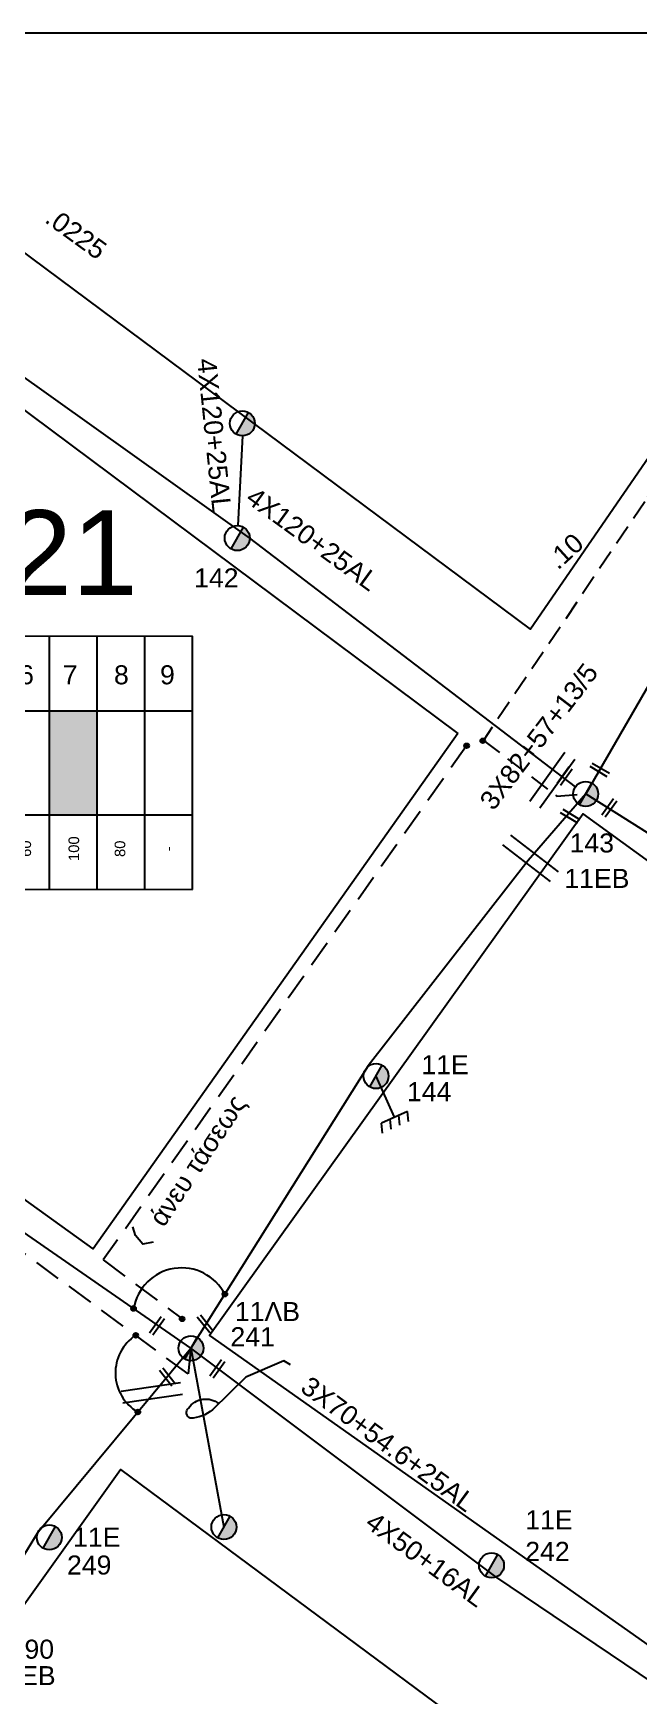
# Model space of a CAD drawing. Header units: millimetres. Extents: x 7453 to 9570, y 777 to 1872.
# Drawn here: x 8602.7 to 8659.9, y 1705.6 to 1862.6 of the extents above; entities that cross this region are included whole.
import ezdxf
from ezdxf.enums import TextEntityAlignment as Align

# ---------------------------------------------------------------- set-up
doc = ezdxf.new("R2010")
doc.units = ezdxf.units.MM
doc.linetypes.add('DASHED', pattern=[19.05, 12.7, -6.35])
for name, color, linetype in [('Άγνωστα', 7, 'Continuous'), ('Ασφαλειοκιβώτια Χ.Τ 9 αναχωρήσεων', 7, 'Continuous'), ('Γέφυρες Εναέριου Δικτύου', 7, 'Continuous'), ('Γείωση', 7, 'Continuous'), ('Γυμνά εναέρια ΧΤ (3Φ)   4x50AL', 7, 'Continuous'), ('Γυμνά εναέρια ΧΤ και ΦΟΠ (3Φ)   4x50+16AL', 7, 'Continuous'), ('Επιγραφές - Σχήματα', 7, 'Continuous'), ('Καλώδια ΧΤ   3x150+50AL', 7, 'DASHED'), ('Μηχανική τομή', 7, 'Continuous'), ('Στύλος ΦΜ', 7, 'Continuous'), ('Στύλος ΦΜ @ 1', 7, 'Continuous'), ('Συνδέσεις', 7, 'Continuous'), ('Συνεστραμμένα ΧΤ   3x70+54.6+25 AL', 7, 'SYN_LINE'), ('Συνεστραμμένα ΧΤ   4x120+25 AL', 7, 'SYN_LINE'), ('Τομή', 7, 'Continuous'), ('Υπόβαθρο ΔΕΗ', 7, 'Continuous'), ('Υπόγεια Καλώδια Δικτύου ΧΤ   .10', 7, 'DASHED'), ('Υπόγεια καλώδια Παροχών ΧΤ   .0225', 7, 'DASHED'), ('Υπόγεια καλώδια Παροχών ΧΤ   .10 -', 7, 'DASHED')]:
    doc.layers.add(name, color=color, linetype=linetype)
doc.styles.get("Standard").update_dxf_attribs({"font": 'ARIAL.TTF'})
doc.linetypes.add('SYN_LINE', pattern='A,0.5,-0.0001,["/\\/\\/\\/",Standard,S=0.1,R=0,X=0,Y=-0.05],-0.25', length=0.7501)

# ---------------------------------------------------------------- blocks, each defined once
blk = doc.blocks.new('ΥΠΑΡΧΩΝ ΤΣΙΜΕΝΤΕΝΙΟΣ ΣΤΥΛΟΣ')
at = {"layer": 'Στύλος ΦΜ'}
blk.add_hatch(color=7, dxfattribs=at).paths.add_polyline_path([(-1.29, -2.28, 0.574793), (2.62, 0, 0.268822), (1.3, 2.27)])
at = {"layer": 'Στύλος ΦΜ', "color": 7}
blk.add_line((-1.29, -2.28), (1.3, 2.27), dxfattribs=at)
blk.add_circle((0, 0), 2.62, dxfattribs=at)
at = {"layer": 'Στύλος ΦΜ', "flags": 4}
for tag, p in [('ΑΡΙΘΜΟΣ', (-4.68, 8.05)), ('ΤΥΠΟΣ', (-4.91, 3.03))]:
    blk.add_attdef(tag, p, '', height=4, dxfattribs=at)
blk = doc.blocks.new('ΓΕΙΩΣΗ')
at = {"layer": 'Γείωση', "ltscale": 40}
for p, q in [((-2.34, 11.45), (-3, 9.45)), ((-0.34, 11.45), (-1, 9.45)), ((1.66, 11.45), (1, 9.45)), ((3.66, 11.45), (3, 9.45)), ((0, 9.45), (0, 0))]:
    blk.add_line(p, q, dxfattribs=at)
blk.add_lwpolyline([(-3, 9.45), (3, 9.45)], dxfattribs=at)
blk = doc.blocks.new('ΤΟΜΗ')
at = {"layer": 'Τομή', "ltscale": 40}
for p, q in [((-5.68, 0), (5.68, 0)), ((5.68, -2.33), (-5.68, -2.33))]:
    blk.add_line(p, q, dxfattribs=at)
blk = doc.blocks.new('ΑΣΦΑΛΕΙΟΚΙΒΩΤΙΟ ΥΠΟΣΤΑΘΜΟΥ 9A ΑΝΑΧΩΡΗΣΕΩΝ')
at = {"layer": 'Ασφαλειοκιβώτια Χ.Τ 9 αναχωρήσεων', "ltscale": 40}
for p, q in [((0, 0), (0, 23.91)), ((4.5, 0), (4.5, 23.91)), ((9, 0), (9, 23.91)), ((13.5, 0), (13.5, 23.91)), ((18, 0), (18, 23.91)), ((22.5, 0), (22.5, 23.91)), ((27, 0), (27, 23.91)), ((31.5, 0), (31.5, 23.91)), ((36, 0), (36, 23.91)), ((0, 16.87), (40.5, 16.87)), ((0, 7.04), (40.5, 7.04))]:
    blk.add_line(p, q, dxfattribs=at)
at = {"layer": 'Ασφαλειοκιβώτια Χ.Τ 9 αναχωρήσεων'}
blk.add_lwpolyline([(40.5, 0), (40.5, 23.91), (0, 23.91), (0, 0)], close=True, dxfattribs=at)
for s, p in [('1', (1.71, 19.38)), ('2', (5.99, 19.38)), ('3', (10.53, 19.38)), ('4', (15.04, 19.38)), ('5', (19.55, 19.38)), ('6', (24.11, 19.38)), ('7', (28.24, 19.38)), ('8', (33.08, 19.38)), ('9', (37.43, 19.38))]:
    blk.add_text(s, height=1.8, dxfattribs=at).set_placement(p)
at = {"layer": 'Ασφαλειοκιβώτια Χ.Τ 9 αναχωρήσεων', "ltscale": 40}
for tag, height, rotation, p in [('ΟΝΟΜΑ', 2.5, 0.6514, (19.14, 25.35)), ('ΚΕΙΜΕΝΟ 1', 1, 90, (2.42, 3.84)), ('ΚΕΙΜΕΝΟ 2', 1, 90, (6.78, 3.84)), ('ΚΕΙΜΕΝΟ 3', 1, 90, (11.38, 3.84)), ('ΚΕΙΜΕΝΟ 4', 1, 90, (15.86, 3.84)), ('ΚΕΙΜΕΝΟ 5', 1, 90, (20.28, 3.84)), ('ΚΕΙΜΕΝΟ 6', 1, 90, (24.74, 3.84)), ('ΚΕΙΜΕΝΟ 7', 1, 90, (29.28, 3.84)), ('ΚΕΙΜΕΝΟ 8', 1, 90, (33.65, 3.84)), ('ΚΕΙΜΕΝΟ 9', 1, 90, (38.21, 3.84)), ('ΣΧ', 1, 0.6514, (20.24, -0.85))]:
    blk.add_attdef(tag, text='', height=height, rotation=rotation, dxfattribs=at).set_placement(p, align=Align.MIDDLE_CENTER)
blk = doc.blocks.new('ΜΗΧΑΝΙΚΗ ΤΟΜΗ')
at = {"layer": 'Μηχανική τομή', "ltscale": 40}
for p, q in [((-1.89, 0.78), (1.89, 0.78)), ((1.89, 0), (-1.89, 0))]:
    blk.add_line(p, q, dxfattribs=at)
blk = doc.blocks.new('_ΣΥΝΔΕΣΗ')
at = {"layer": 'Συνδέσεις', "linetype": 'SYN_LINE', "ltscale": 40}
blk.add_hatch(color=256, dxfattribs=at).paths.add_polyline_path([(0.5, -0.01, 1), (-0.5, -0.01, 1)])
at = {"layer": 'Συνδέσεις'}
blk.add_circle((0, -0.01), 0.5, dxfattribs=at)

msp = doc.modelspace()

# ---------------------------------------------------------------- hatches: boundary and pattern name
at = {"layer": 'Ασφαλειοκιβώτια Χ.Τ 9 αναχωρήσεων'}
msp.add_hatch(color=173, dxfattribs=at).paths.add_polyline_path([(8608.81, 1798.6), (8604.31, 1798.6), (8604.3, 1788.78), (8608.8, 1788.77)])

# ---------------------------------------------------------------- linework, layer by layer
at = {"layer": 'Άγνωστα', "linetype": 'DASHED', "ltscale": 0.2}
msp.add_lwpolyline([(8643.64, 1795.31), (8609.3, 1746.72), (8616.75, 1741.16)], dxfattribs=at)
at = {"layer": 'Άγνωστα', "color": 6}
for points in [[(8617.59, 1738.38), (8589.53, 1757.81), (8565.02, 1776.31), (8541.12, 1794.13)], [(8654.9, 1790.75), (8649.46, 1784.47), (8634.34, 1765.05), (8617.59, 1738.38)]]:
    msp.add_lwpolyline(points, dxfattribs=at)
at = {"layer": 'Άγνωστα', "color": 62}
msp.add_lwpolyline([(8590.77, 1700.23), (8595.52, 1708.59), (8603.17, 1721.08), (8617.59, 1738.38)], dxfattribs=at)
at = {"layer": 'Γέφυρες Εναέριου Δικτύου'}
for centre, radius, start, end in [((8616.71, 1741.37), 4.6, 27.2731, 170.4921), ((8614.72, 1736.04), 4.27, 123.4172, 239.7311)]:
    msp.add_arc(centre, radius, start, end, dxfattribs=at)
at = {"layer": 'Γυμνά εναέρια ΧΤ (3Φ)   4x50AL', "color": 151}
msp.add_lwpolyline([(8699.45, 1859.89), (8685.28, 1838.18), (8668.11, 1813.58), (8654.9, 1790.75)], dxfattribs=at)
at = {"layer": 'Γυμνά εναέρια ΧΤ και ΦΟΠ (3Φ)   4x50+16AL', "color": 6}
msp.add_lwpolyline([(8714.87, 1747.13), (8677.56, 1695.78), (8646.41, 1716.77), (8617.59, 1738.38)], dxfattribs=at)
at = {"layer": 'Επιγραφές - Σχήματα'}
msp.add_lwpolyline([(7491.72, 779.23), (9463.63, 779.23), (9463.63, 1862.62), (7491.72, 1862.62)], close=True, dxfattribs=at)
at = {"layer": 'Επιγραφές - Σχήματα', "ltscale": 20}
msp.add_lwpolyline([(8614.03, 1748.41), (8613.03, 1748.23), (8612.34, 1749.04), (8612.09, 1749.86)], dxfattribs=at)
at = {"layer": 'Επιγραφές - Σχήματα'}
msp.add_lwpolyline([(8626.99, 1736.81), (8626.38, 1737.19), (8622.78, 1735.65), (8619.63, 1732.57, -0.166719), (8617.51, 1731.76, -0.527015), (8617.36, 1732.73, -0.435744), (8620.22, 1733.15, -10.274181)], format="xyb", dxfattribs=at)
at = {"layer": 'Καλώδια ΧΤ   3x150+50AL', "color": 62, "ltscale": 0.2}
msp.add_lwpolyline([(8617.59, 1738.38), (8617.33, 1735.95), (8586.36, 1758.75), (8566.31, 1774.09)], dxfattribs=at)
at = {"layer": 'Συνεστραμμένα ΧΤ   3x70+54.6+25 AL', "ltscale": 15}
msp.add_lwpolyline([(8617.59, 1738.38), (8620.7, 1721.48)], dxfattribs=at)
at = {"layer": 'Συνεστραμμένα ΧΤ   4x120+25 AL', "color": 1, "ltscale": 15}
msp.add_lwpolyline([(8653.93, 1791.43), (8623.14, 1814.92), (8597.09, 1833.47), (8587.19, 1840.65), (8576.71, 1848)], dxfattribs=at)
at = {"layer": 'Συνεστραμμένα ΧΤ   4x120+25 AL', "color": 1, "ltscale": 10}
msp.add_lwpolyline([(8622.45, 1824.58), (8622.02, 1816.1)], dxfattribs=at)
at = {"layer": 'Συνεστραμμένα ΧΤ   4x120+25 AL', "color": 173, "ltscale": 20}
msp.add_lwpolyline([(8654.9, 1790.75), (8672.88, 1779.41), (8698.49, 1761.73), (8715.6, 1748.05)], dxfattribs=at)
at = {"layer": 'Υπόβαθρο ΔΕΗ'}
for points in [[(8681.55, 1852.64), (8649.67, 1806.32), (8588.13, 1852.07)], [(8642.8, 1796.47), (8608.36, 1747.77), (8542.55, 1795.15), (8577.32, 1845.29), (8642.8, 1796.47)], [(8712.96, 1746.6), (8654.66, 1788.87), (8619.33, 1739.6), (8677.04, 1698.86), (8712.65, 1746.82)], [(8646.27, 1700.72), (8641.62, 1694.57), (8601.26, 1695.33), (8592.65, 1701.39), (8610.92, 1726.92), (8646.27, 1700.72)]]:
    msp.add_lwpolyline(points, dxfattribs=at)
at = {"layer": 'Υπόγεια καλώδια Παροχών ΧΤ   .10 -', "color": 173, "ltscale": 0.15}
msp.add_lwpolyline([(8727.11, 1842.38), (8722.16, 1836.03), (8703.05, 1849.3, 0.399146), (8696.31, 1856.03), (8692.51, 1859.95, 0.454028), (8687.55, 1859.43), (8685.77, 1855.86), (8660.47, 1818.35), (8645.22, 1795.81), (8652.17, 1790.53), (8654.9, 1790.75)], format="xyb", dxfattribs=at)

# ---------------------------------------------------------------- block references
at = {"layer": 'Ασφαλειοκιβώτια Χ.Τ 9 αναχωρήσεων'}
ref = msp.add_blockref('ΑΣΦΑΛΕΙΟΚΙΒΩΤΙΟ ΥΠΟΣΤΑΘΜΟΥ 9A ΑΝΑΧΩΡΗΣΕΩΝ', (8577.23, 1781.74), dxfattribs=dict(at, rotation=359.9805612817833))
ref.add_attrib('ΚΕΙΜΕΝΟ 9', '-', dxfattribs={"ltscale": 40, "height": 1, "rotation": 89.9806}).set_placement((8615.45, 1785.57), align=Align.MIDDLE_CENTER)
ref.add_attrib('ΚΕΙΜΕΝΟ 8', '80', dxfattribs={"ltscale": 40, "height": 1, "rotation": 89.9806}).set_placement((8610.88, 1785.57), align=Align.MIDDLE_CENTER)
ref.add_attrib('ΚΕΙΜΕΝΟ 7', '100', dxfattribs={"ltscale": 40, "height": 1, "rotation": 89.9806}).set_placement((8606.52, 1785.58), align=Align.MIDDLE_CENTER)
ref.add_attrib('ΚΕΙΜΕΝΟ 6', '60', dxfattribs={"ltscale": 40, "height": 1, "rotation": 89.9806}).set_placement((8601.98, 1785.58), align=Align.MIDDLE_CENTER)
ref.add_attrib('ΚΕΙΜΕΝΟ 5', '60', dxfattribs={"ltscale": 40, "height": 1, "rotation": 89.9806}).set_placement((8597.52, 1785.58), align=Align.MIDDLE_CENTER)
ref.add_attrib('ΚΕΙΜΕΝΟ 4', '40', dxfattribs={"ltscale": 40, "height": 1, "rotation": 89.9806}).set_placement((8593.1, 1785.58), align=Align.MIDDLE_CENTER)
ref.add_attrib('ΚΕΙΜΕΝΟ 3', '90', dxfattribs={"ltscale": 40, "height": 1, "rotation": 89.9806}).set_placement((8588.61, 1785.58), align=Align.MIDDLE_CENTER)
ref.add_attrib('ΚΕΙΜΕΝΟ 1', '450', dxfattribs={"ltscale": 40, "height": 1, "rotation": 89.9806}).set_placement((8579.66, 1785.59), align=Align.MIDDLE_CENTER)
ref.add_attrib('ΚΕΙΜΕΝΟ 2', '120', dxfattribs={"ltscale": 40, "height": 1, "rotation": 89.9806}).set_placement((8584.01, 1785.58), align=Align.MIDDLE_CENTER)
at = {"layer": 'Γείωση', "xscale": 0.4499999999998139, "yscale": 0.4499999999998139, "zscale": 0.4499999999998139, "rotation": 204.123488962936}
msp.add_blockref('ΓΕΙΩΣΗ', (8635.08, 1764.09), dxfattribs=at)
at = {"layer": 'Μηχανική τομή'}
for p, xscale, yscale, zscale, rotation in [((8652.74, 1792.54), 0.4999999999998046, 0.4999999999998046, 0.4999999999998046, 234.3662740213535), ((8656.31, 1793.19), 0.4999999999998029, 0.4999999999998029, 0.4999999999998029, 149.3133752854047), ((8653.53, 1788.82), 0.4999999999998519, 0.4999999999998519, 0.4999999999998519, 149.313375285408), ((8656.96, 1789.54), 0.4999999999998046, 0.4999999999998046, 0.4999999999998046, 234.3662740213535), ((8614.21, 1740.62), 0.4999999999998046, 0.4999999999998046, 0.4999999999998046, 234.3662740213535), ((8619.08, 1740.81), 0.4999999999998257, 0.4999999999998257, 0.4999999999998257, 128.7835310588512), ((8619.93, 1736.55), 0.4999999999998046, 0.4999999999998046, 0.4999999999998046, 234.3662740213535), ((8615.51, 1735.79), 0.4999999999998257, 0.4999999999998257, 0.4999999999998257, 128.7835310588512)]:
    msp.add_blockref('ΜΗΧΑΝΙΚΗ ΤΟΜΗ', p, dxfattribs=dict(at, xscale=xscale, yscale=yscale, zscale=zscale, rotation=rotation))
at = {"layer": 'Στύλος ΦΜ @ 1', "ltscale": 40, "xscale": 0.4499999999998181, "yscale": 0.4499999999998181, "zscale": 0.4499999999998181}
for p in [(8622.45, 1825.76), (8620.7, 1721.49)]:
    msp.add_blockref('ΥΠΑΡΧΩΝ ΤΣΙΜΕΝΤΕΝΙΟΣ ΣΤΥΛΟΣ', p, dxfattribs=at)
at = {"layer": 'Στύλος ΦΜ @ 1', "ltscale": 40}
ref = msp.add_blockref('ΥΠΑΡΧΩΝ ΤΣΙΜΕΝΤΕΝΙΟΣ ΣΤΥΛΟΣ', (8621.96, 1814.92), dxfattribs=dict(at, xscale=0.4499999999998181, yscale=0.4499999999998181, zscale=0.4499999999998181))
ref.add_attrib('ΑΡΙΘΜΟΣ', '142', (8617.89, 1810.26), dxfattribs={"layer": 'Στύλος ΦΜ', "height": 1.8, "flags": 4})
ref = msp.add_blockref('ΥΠΑΡΧΩΝ ΤΣΙΜΕΝΤΕΝΙΟΣ ΣΤΥΛΟΣ', (8654.89, 1790.75), dxfattribs=dict(at, xscale=0.4499999999998181, yscale=0.4499999999998181, zscale=0.4499999999998181))
ref.add_attrib('ΤΥΠΟΣ', '11ΕΒ', (8652.87, 1781.87), dxfattribs={"layer": 'Στύλος ΦΜ', "height": 1.8, "flags": 4})
ref.add_attrib('ΑΡΙΘΜΟΣ', '143', (8653.37, 1785.22), dxfattribs={"layer": 'Στύλος ΦΜ', "height": 1.8, "flags": 4})
ref = msp.add_blockref('ΥΠΑΡΧΩΝ ΤΣΙΜΕΝΤΕΝΙΟΣ ΣΤΥΛΟΣ', (8635.08, 1764.09), dxfattribs=dict(at, xscale=0.4499999999998181, yscale=0.4499999999998181, zscale=0.4499999999998181))
ref.add_attrib('ΤΥΠΟΣ', '11Ε', (8639.36, 1764.27), dxfattribs={"layer": 'Στύλος ΦΜ', "height": 1.8, "flags": 4})
ref.add_attrib('ΑΡΙΘΜΟΣ', '144', (8638, 1761.72), dxfattribs={"layer": 'Στύλος ΦΜ', "height": 1.8, "flags": 4})
ref = msp.add_blockref('ΥΠΑΡΧΩΝ ΤΣΙΜΕΝΤΕΝΙΟΣ ΣΤΥΛΟΣ', (8617.59, 1738.38), dxfattribs=dict(at, xscale=0.4499999999998181, yscale=0.4499999999998181, zscale=0.4499999999998181))
ref.add_attrib('ΤΥΠΟΣ', '11ΛΒ', (8621.74, 1740.95), dxfattribs={"layer": 'Στύλος ΦΜ', "height": 1.8, "flags": 4})
ref.add_attrib('ΑΡΙΘΜΟΣ', '241', (8621.32, 1738.57), dxfattribs={"layer": 'Στύλος ΦΜ', "height": 1.8, "flags": 4})
ref = msp.add_blockref('ΥΠΑΡΧΩΝ ΤΣΙΜΕΝΤΕΝΙΟΣ ΣΤΥΛΟΣ', (8645.99, 1717.87), dxfattribs=dict(at, xscale=0.4499999999998181, yscale=0.4499999999998181, zscale=0.4499999999998181))
ref.add_attrib('ΤΥΠΟΣ', '11Ε', (8649.18, 1721.27), dxfattribs={"layer": 'Στύλος ΦΜ', "height": 1.8, "flags": 4})
ref.add_attrib('ΑΡΙΘΜΟΣ', '242', (8649.18, 1718.29), dxfattribs={"layer": 'Στύλος ΦΜ', "height": 1.8, "flags": 4})
ref = msp.add_blockref('ΥΠΑΡΧΩΝ ΤΣΙΜΕΝΤΕΝΙΟΣ ΣΤΥΛΟΣ', (8604.2, 1720.51), dxfattribs=dict(at, xscale=0.4499999999998181, yscale=0.4499999999998181, zscale=0.4499999999998181))
ref.add_attrib('ΤΥΠΟΣ', '11Ε', (8606.45, 1719.63), dxfattribs={"layer": 'Στύλος ΦΜ', "height": 1.8, "flags": 4})
ref.add_attrib('ΑΡΙΘΜΟΣ', '249', (8605.88, 1717), dxfattribs={"layer": 'Στύλος ΦΜ', "height": 1.8, "flags": 4})
ref = msp.add_blockref('ΥΠΑΡΧΩΝ ΤΣΙΜΕΝΤΕΝΙΟΣ ΣΤΥΛΟΣ', (8596.61, 1709.05), dxfattribs=dict(at, xscale=0.4499999999998181, yscale=0.4499999999998181, zscale=0.4499999999998181))
ref.add_attrib('ΤΥΠΟΣ', '11ΕΒ', (8598.65, 1706.55), dxfattribs={"layer": 'Στύλος ΦΜ', "height": 1.8, "flags": 4})
ref.add_attrib('ΑΡΙΘΜΟΣ', '290', (8600.46, 1709.05), dxfattribs={"layer": 'Στύλος ΦΜ', "height": 1.8, "flags": 4})
at = {"layer": 'Συνδέσεις', "xscale": 0.4499999999998181, "yscale": 0.4499999999998181, "zscale": 0.4499999999998181}
for p in [(8643.64, 1795.31), (8645.16, 1795.78), (8620.8, 1743.49), (8612.17, 1742.14), (8616.75, 1741.16), (8612.37, 1739.61), (8612.57, 1732.36)]:
    msp.add_blockref('_ΣΥΝΔΕΣΗ', p, dxfattribs=at)
at = {"layer": 'Τομή'}
for p, xscale, yscale, zscale, rotation in [((8652.21, 1791.7), 0.5000000000000382, 0.5000000000000382, 0.5000000000000382, 234.3457341347006), ((8650.03, 1785.13), 0.5000000000000344, 0.5000000000000344, 0.5000000000000344, 322.3725494089609), ((8613.97, 1733.59), 0.4999999999997703, 0.4999999999997703, 0.4999999999997703, 188.3219209342928)]:
    msp.add_blockref('ΤΟΜΗ', p, dxfattribs=dict(at, xscale=xscale, yscale=yscale, zscale=zscale, rotation=rotation))

# ---------------------------------------------------------------- texts
at = {"layer": 'Άγνωστα', "insert": (8644.74, 1790.17), "char_height": 1.8, "width": 18.7879, "attachment_point": 1, "rotation": 52.6812}
msp.add_mtext('3X82+57+13/5', dxfattribs=at)
at = {"layer": 'Γυμνά εναέρια ΧΤ και ΦΟΠ (3Φ)   4x50+16AL', "insert": (8634.99, 1723.04), "char_height": 1.8, "width": 34.9838, "attachment_point": 1, "rotation": 323.9752}
msp.add_mtext('4X50+16AL', dxfattribs=at)
at = {"layer": 'Επιγραφές - Σχήματα', "insert": (8584.39, 1817.56), "char_height": 8, "width": 8.7202, "attachment_point": 1}
msp.add_mtext('ΦΙ-21', dxfattribs=at)
at = {"layer": 'Επιγραφές - Σχήματα', "insert": (8613.52, 1750.72), "char_height": 1.8, "width": 16.4923, "attachment_point": 1, "rotation": 56.3628}
msp.add_mtext('άνευ τάσεως', dxfattribs=at)
at = {"layer": 'Συνεστραμμένα ΧΤ   3x70+54.6+25 AL', "insert": (8628.88, 1735.85), "char_height": 1.8, "width": 16.2172, "attachment_point": 1, "rotation": 323.705}
msp.add_mtext('3X70+54.6+25AL', dxfattribs=at)
at = {"layer": 'Συνεστραμμένα ΧΤ   4x120+25 AL', "char_height": 1.8, "width": 11.8763, "attachment_point": 1}
for insert, rotation in [((8619.96, 1831.99), 275.7754), ((8623.7, 1819.86), 323.9752)]:
    msp.add_mtext('4X120+25AL', dxfattribs=dict(at, insert=insert, rotation=rotation))
at = {"layer": 'Υπόγεια Καλώδια Δικτύου ΧΤ   .10', "insert": (8651.06, 1813.18), "char_height": 1.8, "width": 11.8763, "attachment_point": 1, "rotation": 42.2943}
msp.add_mtext('.10', dxfattribs=at)
at = {"layer": 'Υπόγεια καλώδια Παροχών ΧΤ   .0225', "insert": (8604.73, 1846.29), "char_height": 1.8, "width": 11.8763, "attachment_point": 1, "rotation": 323.9752}
msp.add_mtext('.0225', dxfattribs=at)

doc.saveas('drawing.dxf')
